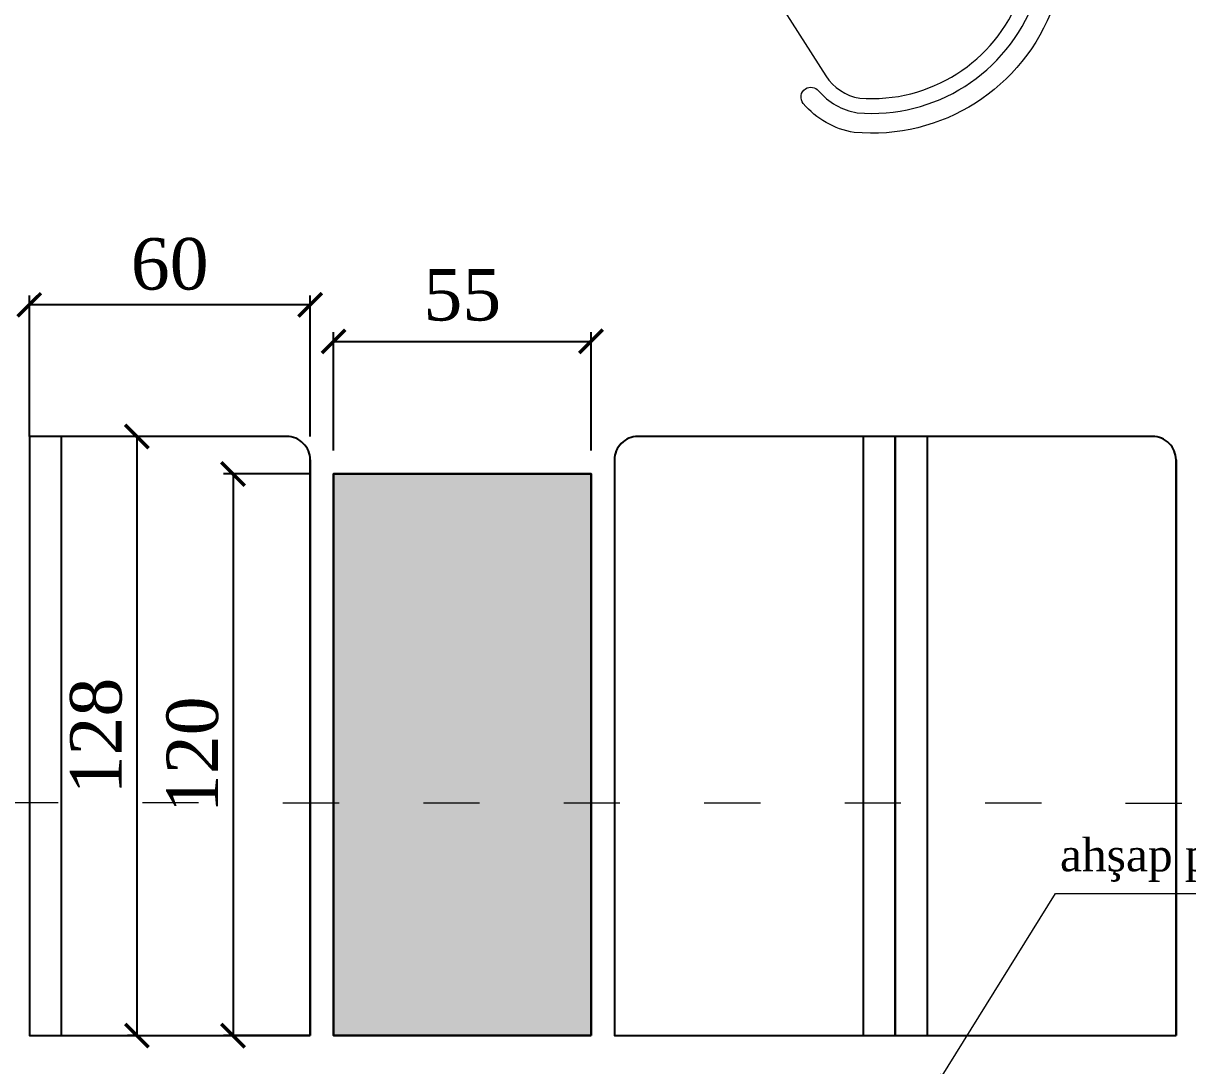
# Model space of a CAD drawing. Header units: millimetres. Extents: x 4980 to 19099, y 3891 to 5773.
# Drawn here: x 5628.7 to 5877.4, y 4586.4 to 4809.1 of the extents above; entities that cross this region are included whole.
import ezdxf

# ---------------------------------------------------------------- set-up
doc = ezdxf.new("R2010")
doc.units = ezdxf.units.MM
doc.linetypes.add('ACAD_ISO03W100', pattern=[30, 12, -18])
for name, color, linetype, lineweight in [('02_03 Sitzmöbel_Stift_Nr__7', 7, 'Continuous', 25), ('02_04 Tische_Stift_Nr__7', 7, 'Continuous', 25), ('a 0', 252, 'Continuous', 0), ('a 2', 132, 'Continuous', 20), ('no3_duvar tarama', 253, 'Continuous', 9), ('PLAN YAZI', 4, 'Continuous', 9)]:
    doc.layers.add(name, color=color, linetype=linetype, lineweight=lineweight)
doc.layers.add('02_04 Tische_Stift_Nr__23', color=7, linetype='Continuous', lineweight=20, true_color=0xa46651)
doc.layers.add('no3_tefris ön ince_Stift_Nr__194', color=7, linetype='Continuous', lineweight=20, true_color=0x3e007e)
doc.layers.add('Kıtc-002 Çizgi', color=7, linetype='Continuous')
doc.styles.add('ROMANSTW', font='georgia.ttf')
doc.styles.get("Standard").update_dxf_attribs({"font": 'stylu.ttf', "height": 10})
doc.dimstyles.new('M1', dxfattribs={"dimtxt": 11, "dimasz": 5, "dimexe": 2, "dimexo": 5, "dimgap": 3, "dimtad": 1, "dimdec": 1, "dimzin": 12, "dimdsep": 46, "dimtxsty": 'ROMANSTW', "dimblk": 'ARCHTICK', "dimcen": 0.09, "dimclrd": 251, "dimclre": 251, "dimclrt": 1, "dimadec": 0, "dimazin": 0, "dimtfac": 1, "dimtdec": 1, "dimtix": 1, "dimtmove": 0, "dimatfit": 3, "dimldrblk": 'ARCHTICK', "dimfxl": 1, "dimtolj": 1, "dimtzin": 0, "dimarcsym": 0})

# ---------------------------------------------------------------- blocks, each defined once
blk = doc.blocks.new('ththh')
at = {"layer": 'PLAN YAZI'}
h = blk.add_hatch(color=256, dxfattribs=at)
h.dxf.hatch_style = 1
edge = h.paths.add_edge_path()
edge.add_ellipse((-68255.92, -25917.14), major_axis=(-0.021, 0.888), ratio=0.6911, start_angle=0, end_angle=360)
for p, q in [((-68255.92, -25917.14), (-68231.35, -25877.67)), ((-68231.35, -25877.67), (-68172.76, -25877.66))]:
    blk.add_line(p, q, dxfattribs=at)
blk.add_ellipse((-68255.92, -25917.14), major_axis=(0, 0.888), ratio=0.6911, start_param=4.712389, end_param=10.995574, dxfattribs=at)
at = {"layer": 'PLAN YAZI', "insert": (-68230.4, -25865.89), "char_height": 7, "width": 63.3955, "attachment_point": 1}
blk.add_mtext('{\\fTimes New Roman|b0|i0|c162|p18;ahşap pencere}', dxfattribs=at)
blk = doc.blocks.new('Spangentisch')
at = {"layer": '02_04 Tische_Stift_Nr__7', "linetype": 'Continuous'}
for p, q in [((1.2, 0.6), (0, 0.6)), ((0, 0.6), (0, 0)), ((1.2, 0), (1.2, 0.6)), ((0, 0), (1.2, 0))]:
    blk.add_line(p, q, dxfattribs=at)
blk = doc.blocks.new('S2')
at = {"layer": 'no3_tefris ön ince_Stift_Nr__194', "linetype": 'Continuous', "flags": 128}
for points in [[(-366.36, 3123.35, 0.178701), (-357.54, 3126.97, 0.336852), (-353.17, 3171.56, 0.178701), (-361.12, 3176.83, -0.375565), (-362.74, 3179.09, -0.453948), (-360.15, 3180.95, -0.178701), (-349.76, 3174.06, -0.3419), (-354.67, 3123.85, -0.178701), (-366.2, 3119.12, -0.453948), (-368.39, 3121.44, -0.375565)], [(-363.24, 3173.97), (-392.93, 3176.87, 0.414214), (-396.4, 3174.02), (-400.42, 3132.94, 0.414214), (-397.57, 3129.47), (-367.88, 3126.56, 0.213422), (-359.69, 3129.31, 0.332144), (-355.73, 3169.69, 0.213422)]]:
    blk.add_lwpolyline(points, format="xyb", close=True, dxfattribs=at)
blk = doc.blocks.new('_ArchTick')
at = {"layer": 'Kıtc-002 Çizgi', "color": 0, "const_width": 0.15}
blk.add_lwpolyline([(-0.5, -0.5), (0.5, 0.5)], dxfattribs=at)
blk = doc.blocks.new('*D101')
at = {"layer": 'Defpoints', "color": 0, "transparency": 16777216}
for p in [(5750, 4741.18), (5695, 4712.86), (5750, 4712.86)]:
    blk.add_point(p, dxfattribs=at)
at = {"layer": 'no3_duvar tarama', "color": 251, "lineweight": -2, "transparency": 16777216}
for p, q in [((5695, 4717.86), (5695, 4743.18)), ((5750, 4717.86), (5750, 4743.18)), ((5695, 4741.18), (5750, 4741.18))]:
    blk.add_line(p, q, dxfattribs=at)
at = {"layer": 'no3_duvar tarama', "color": 251, "lineweight": -2, "transparency": 16777216, "xscale": 5, "yscale": 5, "zscale": 5, "rotation": 180}
blk.add_blockref('_ArchTick', (5695, 4741.18), dxfattribs=at)
at = {"layer": 'no3_duvar tarama', "color": 251, "lineweight": -2, "transparency": 16777216, "xscale": 5, "yscale": 5, "zscale": 5}
blk.add_blockref('_ArchTick', (5750, 4741.18), dxfattribs=at)
at = {"layer": 'no3_duvar tarama', "color": 1, "transparency": 16777216, "insert": (5722.5, 4751.07), "char_height": 11, "attachment_point": 5, "style": 'ROMANSTW'}
blk.add_mtext('\\A1;55', dxfattribs=at)
blk = doc.blocks.new('*D102')
at = {"layer": 'Defpoints', "color": 0, "transparency": 16777216}
for p in [(5695, 4712.86), (5673.53, 4592.86), (5695, 4592.86)]:
    blk.add_point(p, dxfattribs=at)
at = {"layer": 'no3_duvar tarama', "color": 251, "lineweight": -2, "transparency": 16777216}
for p, q in [((5690, 4712.86), (5671.53, 4712.86)), ((5673.53, 4712.86), (5673.53, 4592.86)), ((5690, 4592.86), (5671.53, 4592.86))]:
    blk.add_line(p, q, dxfattribs=at)
at = {"layer": 'no3_duvar tarama', "color": 251, "lineweight": -2, "transparency": 16777216, "xscale": 5, "yscale": 5, "zscale": 5}
for p, rotation in [((5673.53, 4712.86), 90), ((5673.53, 4592.86), 270)]:
    blk.add_blockref('_ArchTick', p, dxfattribs=dict(at, rotation=rotation))
at = {"layer": 'no3_duvar tarama', "color": 1, "transparency": 16777216, "insert": (5664.91, 4652.86), "char_height": 11, "attachment_point": 5, "rotation": 90, "style": 'ROMANSTW'}
blk.add_mtext('\\A1;120', dxfattribs=at)
blk = doc.blocks.new('*D103')
at = {"layer": 'Defpoints', "color": 0, "transparency": 16777216}
for p in [(5630.03, 4749), (5630.03, 4715.86), (5690, 4715.86)]:
    blk.add_point(p, dxfattribs=at)
at = {"layer": 'no3_duvar tarama', "color": 251, "lineweight": -2, "transparency": 16777216}
for p, q in [((5630.03, 4720.86), (5630.03, 4751)), ((5690, 4720.86), (5690, 4751)), ((5690, 4749), (5630.03, 4749))]:
    blk.add_line(p, q, dxfattribs=at)
at = {"layer": 'no3_duvar tarama', "color": 251, "lineweight": -2, "transparency": 16777216, "xscale": 5, "yscale": 5, "zscale": 5, "rotation": 180}
blk.add_blockref('_ArchTick', (5630.03, 4749), dxfattribs=at)
at = {"layer": 'no3_duvar tarama', "color": 251, "lineweight": -2, "transparency": 16777216, "xscale": 5, "yscale": 5, "zscale": 5}
blk.add_blockref('_ArchTick', (5690, 4749), dxfattribs=at)
at = {"layer": 'no3_duvar tarama', "color": 1, "transparency": 16777216, "insert": (5660.01, 4757.67), "char_height": 11, "attachment_point": 5, "style": 'ROMANSTW'}
blk.add_mtext('\\A1;60', dxfattribs=at)
blk = doc.blocks.new('*D104')
at = {"layer": 'Defpoints', "color": 0, "transparency": 16777216}
for p in [(5657.51, 4720.86), (5653, 4592.86), (5657.51, 4592.86)]:
    blk.add_point(p, dxfattribs=at)
at = {"layer": 'no3_duvar tarama', "color": 251, "lineweight": -2, "transparency": 16777216}
for p, q in [((5652.51, 4720.86), (5651, 4720.86)), ((5653, 4720.86), (5653, 4592.86)), ((5652.51, 4592.86), (5651, 4592.86))]:
    blk.add_line(p, q, dxfattribs=at)
at = {"layer": 'no3_duvar tarama', "color": 251, "lineweight": -2, "transparency": 16777216, "xscale": 5, "yscale": 5, "zscale": 5}
for p, rotation in [((5653, 4720.86), 90), ((5653, 4592.86), 270)]:
    blk.add_blockref('_ArchTick', p, dxfattribs=dict(at, rotation=rotation))
at = {"layer": 'no3_duvar tarama', "color": 1, "transparency": 16777216, "insert": (5644.31, 4656.86), "char_height": 11, "attachment_point": 5, "rotation": 90, "style": 'ROMANSTW'}
blk.add_mtext('\\A1;128', dxfattribs=at)

msp = doc.modelspace()

# ---------------------------------------------------------------- hatches: boundary and pattern name
at = {"layer": '02_04 Tische_Stift_Nr__23', "linetype": 'Continuous'}
msp.add_hatch(color=256, dxfattribs=at).paths.add_polyline_path([(5750, 4592.86), (5750, 4712.86), (5695, 4712.86), (5695, 4592.86)])

# ---------------------------------------------------------------- linework, layer by layer
at = {"layer": '02_03 Sitzmöbel_Stift_Nr__7', "linetype": 'Continuous'}
for p, q in [((5636.82, 4720.86), (5636.82, 4592.86)), ((5808.15, 4720.86), (5808.15, 4592.86)), ((5821.76, 4720.86), (5821.76, 4592.86)), ((5690, 4715.86), (5690, 4592.86)), ((5755, 4715.86), (5755, 4592.86)), ((5874.94, 4715.86), (5874.94, 4592.86))]:
    msp.add_line(p, q, dxfattribs=at)
at = {"layer": '02_03 Sitzmöbel_Stift_Nr__7', "linetype": 'Continuous', "flags": 128}
for points in [[(5690, 4592.86), (5690, 4715.86, 0.414214), (5685, 4720.86), (5630.03, 4720.86), (5630.03, 4592.86)], [(5814.97, 4592.86), (5814.97, 4720.86), (5760, 4720.86, 0.414214), (5755, 4715.86), (5755, 4592.86)], [(5874.94, 4592.86), (5874.94, 4715.86, 0.414214), (5869.94, 4720.86), (5814.97, 4720.86), (5814.97, 4592.86)]]:
    msp.add_lwpolyline(points, format="xyb", close=True, dxfattribs=at)
at = {"layer": '02_04 Tische_Stift_Nr__7', "linetype": 'Continuous', "flags": 128}
msp.add_lwpolyline([(5750, 4592.86), (5750, 4712.86), (5695, 4712.86), (5695, 4592.86)], close=True, dxfattribs=at)
at = {"layer": 'a 2', "linetype": 'ACAD_ISO03W100', "elevation": -0.53}
msp.add_lwpolyline([(5564.18, 4642.67), (6040.11, 4642.48)], dxfattribs=at)

# ---------------------------------------------------------------- block references
at = {"layer": '02_04 Tische_Stift_Nr__7', "linetype": 'Continuous', "xscale": -100, "yscale": 91.66666666666755, "zscale": 100, "rotation": 89.99999999999967}
msp.add_blockref('Spangentisch', (5750, 4712.86), dxfattribs=at)
at = {"layer": 'a 0'}
msp.add_blockref('ththh', (74080.55, 30500.86, -0.53), dxfattribs=at)
at = {"layer": 'no3_duvar tarama', "rotation": 308.040332741074}
msp.add_blockref('S2', (3564.45, 2581.53), dxfattribs=at)

# ---------------------------------------------------------------- dimensions: what is measured, and where the dimension line sits
at = {"layer": 'no3_duvar tarama'}
for p1, p2, distance, picture, middle in [((5690, 4715.86), (5630.03, 4715.86), -33.14, '*D103', (5660.01, 4757.67)), ((5695, 4712.86), (5750, 4712.86), 28.32, '*D101', (5722.5, 4751.07)), ((5657.51, 4720.86), (5657.51, 4592.86), -4.51, '*D104', (5644.31, 4656.86)), ((5695, 4712.86), (5695, 4592.86), -21.47, '*D102', (5664.91, 4652.86))]:
    dim = msp.add_aligned_dim(p1=p1, p2=p2, distance=distance, dimstyle='M1', dxfattribs=at)
    dim.commit()
    dim.dimension.update_dxf_attribs({"geometry": picture, "text_midpoint": middle})

doc.saveas('drawing.dxf')
